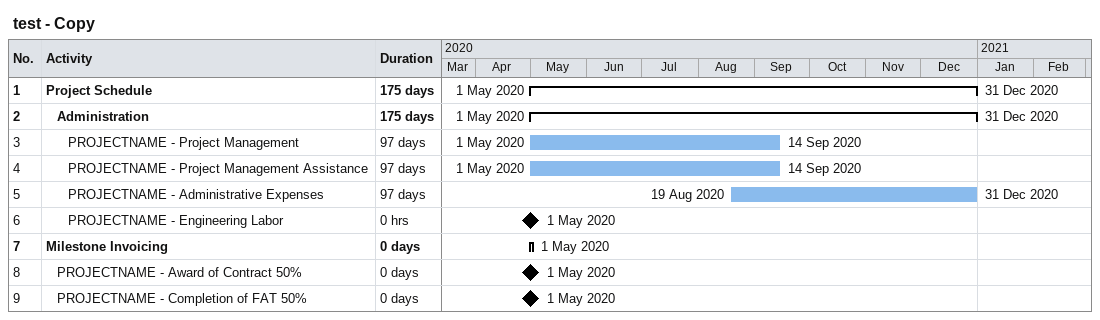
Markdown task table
test - Copy

| ID | Level | Task | Duration | Start | Finish |
|---|---|---|---|---|---|
| 1 | 1 | **Project Schedule** | 175d | 2020-05-01 | 2020-12-31 |
| 2 | 2 | **Administration** | 175d | 2020-05-01 | 2020-12-31 |
| 3 | 3 | PROJECTNAME - Project Management | 97d | 2020-05-01 | 2020-09-14 |
| 4 | 3 | PROJECTNAME - Project Management Assistance | 97d | 2020-05-01 | 2020-09-14 |
| 5 | 3 | PROJECTNAME - Administrative Expenses | 97d | 2020-08-19 | 2020-12-31 |
| 6 | 3 | PROJECTNAME - Engineering Labor | 0h | 2020-05-01 | 2020-05-01 |
| 7 | 1 | **Milestone Invoicing** | 0d | 2020-05-01 | 2020-05-01 |
| 8 | 2 | PROJECTNAME - Award of Contract 50% | 0d | 2020-05-01 | 2020-05-01 |
| 9 | 2 | PROJECTNAME - Completion of FAT 50% | 0d | 2020-05-01 | 2020-05-01 |
